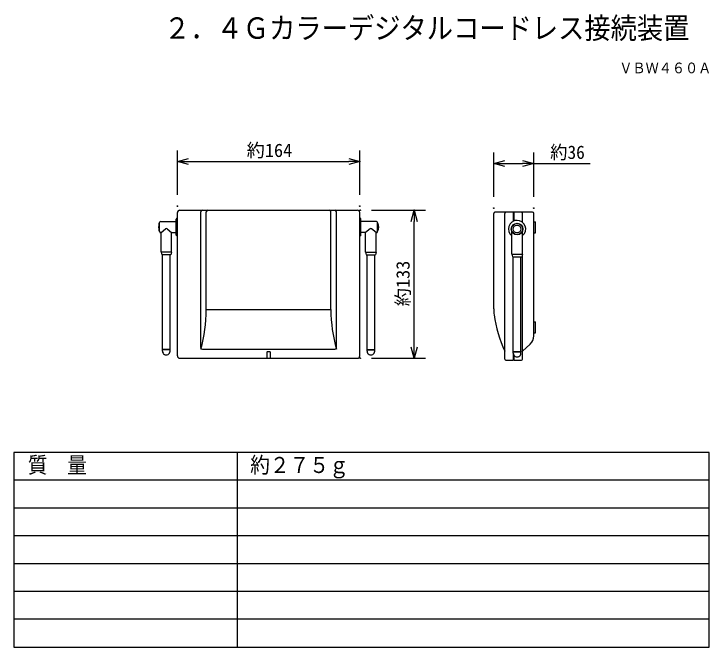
# Model space of a CAD drawing. Units: millimetres, scale not verified. Extents: x -63 to 63, y -57 to 57.
import ezdxf
from ezdxf.enums import TextEntityAlignment as Align

# ---------------------------------------------------------------- set-up
doc = ezdxf.new("R2010")
doc.units = ezdxf.units.MM
doc.header["$LTSCALE"] = 0.190236
doc.header["$PDMODE"] = 32
doc.header["$PDSIZE"] = 0.0951
for name, color, linetype in [('0-0_MOJI1', 2, 'Continuous'), ('0-1_TOUROKU', 1, 'Continuous'), ('0-2_WAKU', 1, 'Continuous'), ('0-3_GAIKEI', 7, 'Continuous'), ('0-4_SUNPO', 3, 'Continuous'), ('0-5_DEFPOINTS', 7, 'Continuous')]:
    doc.layers.add(name, color=color, linetype=linetype)
doc.styles.add('ＭＳ ゴシック', font='')
doc.styles.get('ＭＳ ゴシック').set_extended_font_data('MS Gothic')

# ---------------------------------------------------------------- blocks, each defined once
blk = doc.blocks.new('_OPEN30')
at = {"layer": '0-5_DEFPOINTS'}
blk.add_line((0, 0), (-1, 0), dxfattribs=at)
blk.add_lwpolyline([(-1, 0.26795), (0, 0), (-1, -0.26795)], dxfattribs=at)

msp = doc.modelspace()

# ---------------------------------------------------------------- linework, layer by layer
at = {"layer": '0-2_WAKU', "color": 4}
for p, q in [((62.5001, -21.5), (-62.5001, -21.5)), ((-62.5001, -21.5), (-62.5001, -56.5001)), ((-22.2945, -56.5001), (-22.2945, -21.5)), ((62.5001, -56.5001), (62.5001, -21.5)), ((-62.5001, -56.5001), (62.5001, -56.5001))]:
    msp.add_line(p, q, dxfattribs=at)
at = {"layer": '0-2_WAKU'}
for p, q in [((62.5001, -26.5), (-62.5001, -26.5)), ((62.5001, -31.5001), (-62.5001, -31.5001)), ((62.5001, -36.5001), (-62.5001, -36.5001)), ((62.5001, -41.5001), (-62.5001, -41.5001)), ((62.5001, -46.5001), (-62.5001, -46.5001)), ((62.5001, -51.5001), (-62.5001, -51.5001))]:
    msp.add_line(p, q, dxfattribs=at)
at = {"layer": '0-3_GAIKEI'}
for p, q in [((-33.0977, -4.14), (-33.0977, 21.66)), ((-32.6977, 22.06), (-0.6977, 22.06)), ((-28.8977, -2.64), (-28.8977, 21.76)), ((-4.4977, -2.64), (-4.4977, 21.76)), ((-0.2977, -4.14), (-0.2977, 21.66)), ((23.7829, 4.3109), (23.7829, 21.5089)), ((30.7829, 21.7089), (23.9829, 21.7089)), ((25.7829, -4.6911), (25.7829, 21.5089)), ((27.3329, 20.0961), (27.3329, 21.7089)), ((27.3329, 21.6089), (27.4329, 21.6089)), ((27.4329, 20.1381), (27.4329, 21.7089)), ((28.9829, 19.8732), (28.9829, 21.5089)), ((30.9829, -0.5387), (30.9829, 21.5089)), ((-36.0977, 20.04), (-33.2977, 20.04)), ((-33.2977, 17.59), (-33.2977, 20.49)), ((-33.1977, 20.59), (-33.0977, 20.59)), ((-0.1977, 20.59), (-0.2977, 20.59)), ((-0.0977, 17.59), (-0.0977, 20.49)), ((2.7023, 20.04), (-0.0977, 20.04)), ((27.9829, 20.2389), (27.4329, 20.2389)), ((-36.3577, 19.74), (-36.2977, 19.74)), ((-36.2977, 18.24), (-36.2977, 19.84)), ((2.9023, 18.24), (2.9023, 19.84)), ((2.9623, 19.74), (2.9023, 19.74)), ((-36.3577, 18.34), (-36.2977, 18.34)), ((-36.0477, 18.04), (-36.0977, 18.04)), ((-36.0477, 18.04), (-35.2263, 18.7293)), ((-36.0477, 14.54), (-36.0477, 18.04)), ((-34.9692, 18.7293), (-34.1477, 18.04)), ((-34.1477, 18.04), (-33.2977, 18.04)), ((-34.1477, 14.54), (-34.1477, 18.04)), ((0.7523, 18.04), (-0.0977, 18.04)), ((1.5738, 18.7293), (0.7523, 18.04)), ((0.7523, 14.54), (0.7523, 18.04)), ((2.6523, 18.04), (1.8309, 18.7293)), ((2.6523, 14.54), (2.6523, 18.04)), ((2.6523, 18.04), (2.7023, 18.04)), ((2.9623, 18.34), (2.9023, 18.34)), ((27.0329, 14.1889), (27.0329, 18.3767)), ((28.9329, 14.1889), (28.9329, 18.3767)), ((28.9829, -4.6911), (28.9829, 17.5047)), ((-33.1977, 17.49), (-33.0977, 17.49)), ((-0.1977, 17.49), (-0.2977, 17.49)), ((-36.0477, 14.54), (-35.9277, 14.04)), ((-34.2677, 14.04), (-35.9277, 14.04)), ((-35.7977, -2.96), (-35.7977, 14.04)), ((-34.3977, -2.96), (-34.3977, 14.04)), ((-34.1477, 14.54), (-34.2677, 14.04)), ((0.7523, 14.54), (0.8723, 14.04)), ((0.8723, 14.04), (2.5323, 14.04)), ((1.0023, -2.96), (1.0023, 14.04)), ((2.4023, -2.96), (2.4023, 14.04)), ((2.6523, 14.54), (2.5323, 14.04)), ((27.0329, 14.1889), (27.1529, 13.6889)), ((28.9329, 14.1889), (28.8129, 13.6889)), ((27.1529, 13.6889), (28.8129, 13.6889)), ((27.2829, -3.3111), (27.2829, 13.6889)), ((28.6829, -3.3111), (28.6829, 13.6889)), ((28.9829, -3.2911), (30.3569, -1.992)), ((-34.3977, -2.96), (-35.7977, -2.96)), ((-35.7777, -3.28), (-35.7777, -3.06)), ((-35.7577, -2.96), (-35.7577, -3.06)), ((-34.4377, -2.96), (-34.4377, -3.06)), ((-28.5977, -2.94), (-4.7977, -2.94)), ((1.0023, -2.96), (2.4023, -2.96)), ((1.0223, -3.06), (2.3823, -3.06)), ((1.0223, -3.28), (1.0223, -3.06)), ((1.0423, -2.96), (1.0423, -3.06)), ((2.3623, -2.96), (2.3623, -3.06)), ((2.3823, -3.28), (2.3823, -3.06)), ((27.3029, -3.6311), (27.3029, -3.4111)), ((27.3229, -3.3111), (27.3229, -3.4111)), ((28.6429, -3.3111), (28.6429, -3.4111)), ((28.6629, -3.6311), (28.6629, -3.4111)), ((-32.6977, -4.54), (-0.6977, -4.54)), ((25.9829, -4.8911), (27.3329, -4.8911)), ((27.3329, -4.8911), (27.3329, -3.8308)), ((27.3329, -4.7911), (27.4329, -4.7911)), ((27.4329, -4.8911), (27.4329, -4.031)), ((27.4329, -4.8911), (28.7829, -4.8911)), ((27.4329, -4.8911), (28.7829, -4.8911))]:
    msp.add_line(p, q, dxfattribs=at)
at = {"layer": '0-3_GAIKEI', "color": 1}
for p, q in [((-27.8977, 4.1981), (-27.8977, 21.76)), ((-36.3577, 18.34), (-36.3577, 19.74)), ((2.9623, 18.34), (2.9623, 19.74)), ((30.9829, 19.9999), (31.2829, 19.9999)), ((31.2829, 17.9999), (31.2829, 19.9999)), ((30.9829, 17.9999), (31.2829, 17.9999)), ((-34.1477, 14.54), (-36.0477, 14.54)), ((0.7523, 14.54), (2.6523, 14.54)), ((27.0329, 14.1889), (28.9329, 14.1889)), ((30.9829, 1.9999), (31.2829, 1.9999)), ((31.2829, -0.0001), (31.2829, 1.9999)), ((30.9829, -0.0001), (31.2829, -0.0001)), ((-16.9977, -3.44), (-16.9977, -4.54)), ((-16.8977, -3.34), (-16.4977, -3.34)), ((-16.3977, -3.44), (-16.3977, -4.54)), ((27.2829, -3.3111), (28.6829, -3.3111)), ((27.3029, -3.4111), (28.6629, -3.4111))]:
    msp.add_line(p, q, dxfattribs=at)
msp.add_lwpolyline([(-27.8977, 4.1981), (-5.4977, 4.1981), (-5.4977, 21.76)], dxfattribs=at)
at = {"layer": '0-3_GAIKEI'}
msp.add_lwpolyline([(-34.4177, -3.28), (-34.4177, -3.06), (-35.7777, -3.06)], dxfattribs=at)
at = {"layer": '0-3_GAIKEI', "color": 1}
for radius in [1.05, 1, 1, 1, 0.7, 0.7]:
    msp.add_circle((27.9829, 18.6889), radius, dxfattribs=at)
at = {"layer": '0-3_GAIKEI'}
for centre, radius, start, end in [((-32.6977, 21.66), 0.4, 90, 180), ((-28.5977, 21.76), 0.3, 90, 180), ((-27.5977, 21.76), 0.3, 90, 180), ((-5.7977, 21.76), 0.3, 0, 90), ((-4.7977, 21.76), 0.3, 0, 90), ((-0.6977, 21.66), 0.4, 0, 90), ((23.9829, 21.5089), 0.2, 90, 180), ((25.9829, 21.5089), 0.2, 90, 180), ((28.7829, 21.5089), 0.2, 0, 90), ((30.7829, 21.5089), 0.2, 0, 90), ((-36.0977, 19.84), 0.2, 90, 179.99998), ((-33.1977, 20.49), 0.1, 90, 180), ((-0.1977, 20.49), 0.1, 0, 90), ((2.7023, 19.84), 0.2, 0.00002, 90), ((27.9829, 18.6889), 1.55, 310.17777, 232.20028), ((-34.6777, 19.04), 1.82, 157.38014, 202.61986), ((-35.0977, 18.5761), 0.2, 50, 130), ((1.7023, 18.5761), 0.2, 50, 130), ((1.2823, 19.04), 1.82, 337.38014, 22.61986), ((-36.0977, 18.24), 0.2, 179.99998, 270.00002), ((-33.1977, 17.59), 0.1, 180, 270), ((-0.1977, 17.59), 0.1, 270, 0), ((2.7023, 18.24), 0.2, 269.99998, 0.00002), ((31.7829, 4.3109), 8, 180, 187.47877), ((45.6949, 6.1372), 22.0314, 187.47877, 205.33752), ((28.9829, -0.5387), 2, 313.39461, 0), ((-35.0977, -3.28), 0.68, 179.99998, 359.99999), ((-28.5977, -2.64), 0.3, 180, 270), ((-4.7977, -2.64), 0.3, 270, 0), ((1.7023, -3.28), 0.68, 180.00001, 0.00002), ((27.9829, -3.6311), 0.68, 180.00001, 0.00002), ((-32.6977, -4.14), 0.4, 180, 270), ((-0.6977, -4.14), 0.4, 270, 0), ((25.9829, -4.6911), 0.2, 180, 270), ((28.7829, -4.6911), 0.2, 270, 0)]:
    msp.add_arc(centre, radius, start, end, dxfattribs=at)
at = {"layer": '0-3_GAIKEI', "color": 1}
for centre, radius, start, end in [((-53.8739, 4.1981), 25.9762, 344.05025, 0), ((20.4785, 4.1981), 25.9762, 180, 195.94975), ((-16.8977, -3.44), 0.1, 90, 180), ((-16.4977, -3.44), 0.1, 0, 90)]:
    msp.add_arc(centre, radius, start, end, dxfattribs=at)
at = {"layer": '0-4_SUNPO'}
for p, q in [((-33.0977, 24.8212), (-33.0977, 32.8212)), ((-0.2977, 24.8212), (-0.2977, 32.8212)), ((23.7829, 24.4701), (23.7829, 32.4701)), ((30.9829, 24.4701), (30.9829, 32.4701)), ((-31.0977, 30.8212), (-2.2977, 30.8212)), ((25.7829, 30.4701), (28.9829, 30.4701)), ((30.9829, 30.4701), (41.1496, 30.4701)), ((1.7847, 22.06), (11.4922, 22.06)), ((9.4922, -2.54), (9.4922, 20.06)), ((1.7847, -4.54), (11.4922, -4.54))]:
    msp.add_line(p, q, dxfattribs=at)
at = {"layer": '0-5_DEFPOINTS'}
for p in [(-0.2977, 30.8212), (30.9829, 30.4701), (-33.0977, 22.8212), (-0.2977, 22.8212), (23.7829, 22.4701), (30.9829, 22.4701), (-0.2153, 22.06), (9.4922, 22.06), (-0.2153, -4.54)]:
    msp.add_point(p, dxfattribs=at)

# ---------------------------------------------------------------- block references
at = {"layer": '0-4_SUNPO', "xscale": 2, "yscale": 2}
for p, rotation in [((-33.0977, 30.8212), 180), ((23.7829, 30.4701), 180), ((9.4922, 22.06), 90), ((9.4922, -4.54), 270)]:
    msp.add_blockref('_OPEN30', p, dxfattribs=dict(at, rotation=rotation))
for p in [(-0.2977, 30.8212), (30.9829, 30.4701)]:
    msp.add_blockref('_OPEN30', p, dxfattribs=at)

# ---------------------------------------------------------------- texts
at = {"layer": '0-0_MOJI1', "style": 'ＭＳ ゴシック', "width": 0.9}
for s, height, p in [('２．４Ｇカラーデジタルコードレス接続装置', 3.848, (-35.5001, 51.7599)), ('質\u3000量', 2.887, (-60.0001, -26.0552)), ('約２７５ｇ', 2.887, (-20, -26.0552))]:
    msp.add_text(s, height=height, dxfattribs=at).set_placement(p, align=Align.BOTTOM_LEFT)
at = {"layer": '0-1_TOUROKU', "style": 'ＭＳ ゴシック', "width": 0.9}
msp.add_text('ＶＢＷ４６０Ａ', height=1.925, dxfattribs=at).set_placement((46.3667, 46.13), align=Align.BOTTOM_LEFT)
at = {"layer": '0-4_SUNPO', "style": 'ＭＳ ゴシック'}
msp.add_text('約164', height=2.406, dxfattribs=at).set_placement((-20.6511, 30.9308), align=Align.BOTTOM_LEFT)
at = {"layer": '0-4_SUNPO', "style": 'ＭＳ ゴシック', "width": 0.95}
msp.add_text('約36', height=2.406, dxfattribs=at).set_placement((33.933, 30.5797), align=Align.BOTTOM_LEFT)
at = {"layer": '0-4_SUNPO', "style": 'ＭＳ ゴシック'}
msp.add_text('約133', height=2.406, rotation=90, dxfattribs=at).set_placement((9.3826, 4.8066), align=Align.BOTTOM_LEFT)

doc.saveas('drawing.dxf')
